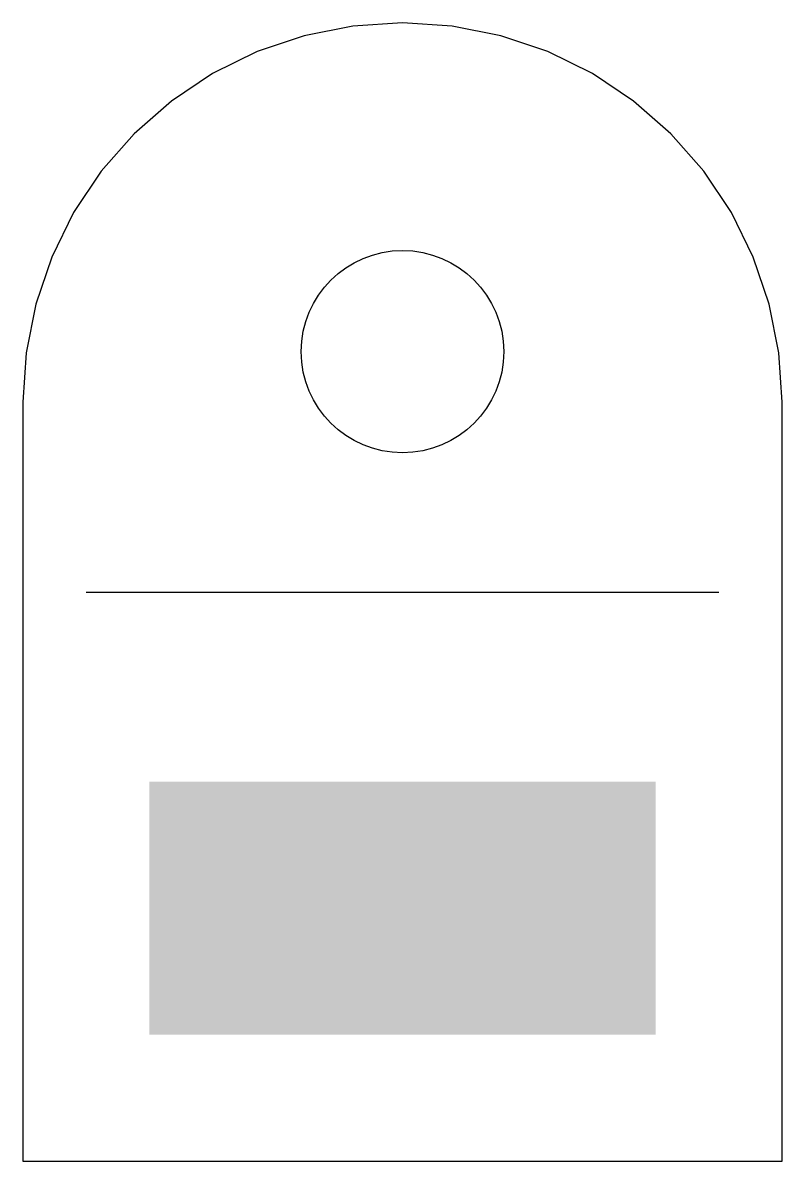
# Model space of a CAD drawing. Header units: centimetres. Extents: x 0 to 6, y 0 to 9.
import ezdxf

# ---------------------------------------------------------------- set-up
doc = ezdxf.new("R2010")
doc.units = ezdxf.units.CM

msp = doc.modelspace()

# ---------------------------------------------------------------- hatches: boundary and pattern name
at = {"true_color": 0x000000}
msp.add_hatch(color=7, dxfattribs=at).paths.add_polyline_path([(1, 1), (5, 1), (5, 3), (1, 3)])

# ---------------------------------------------------------------- linework, layer by layer
at = {"true_color": 0xffffff}
msp.add_line((0.5, 4.5), (5.5, 4.5), dxfattribs=at)
at = {"true_color": 0xed1c24}
msp.add_lwpolyline([(0, 0), (6, 0), (6, 6), (5.9743, 6.3916), (5.8978, 6.7765), (5.7716, 7.1481), (5.5981, 7.5), (5.3801, 7.8263), (5.1213, 8.1213), (4.8263, 8.3801), (4.5, 8.5981), (4.1481, 8.7716), (3.7765, 8.8978), (3.3916, 8.9743), (3, 9), (2.6084, 8.9743), (2.2235, 8.8978), (1.8519, 8.7716), (1.5, 8.5981), (1.1737, 8.3801), (0.8787, 8.1213), (0.6199, 7.8263), (0.4019, 7.5), (0.2284, 7.1481), (0.1022, 6.7765), (0.0257, 6.3916), (0, 6)], close=True, dxfattribs=at)
msp.add_circle((3, 6.4), 0.8, dxfattribs=at)

doc.saveas('drawing.dxf')
